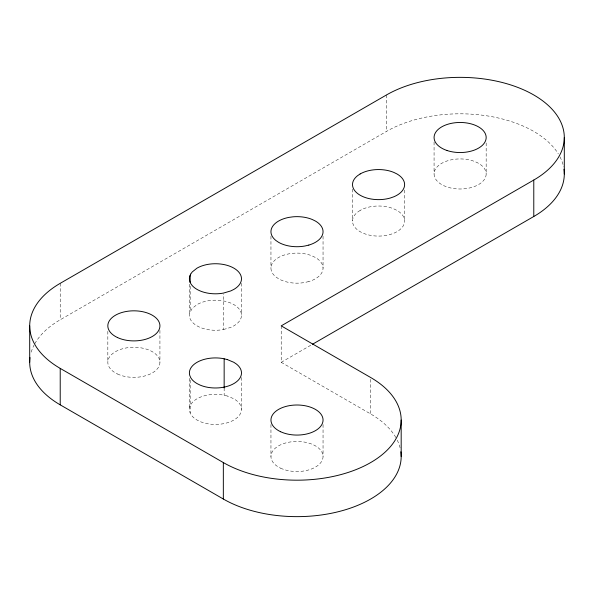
<?xml version="1.0" encoding="UTF-8"?>
<svg xmlns="http://www.w3.org/2000/svg" width="594" height="594" viewBox="0 0 594 594"><rect width="100%" height="100%" fill="white"/><g stroke="black" fill="none" stroke-linecap="round" stroke-linejoin="round"><path stroke-width="0.45" stroke-dasharray="2.97 2.23" d="M34.801 343.726A104.18 60.15 0 0 1 60.217 319.787L386.449 131.43A104.18 60.15 0 0 1 558.323 153.883M281.214 325.861L281.214 362.318L311.687 344.728M223.485 329.529L230.747 327.391L233.858 325.861A26.047 15.036 0 0 0 233.858 304.596A26.047 15.036 0 0 0 197.022 304.596L192.233 308.405L189.716 312.875A26.047 15.036 0 0 0 223.485 329.529L223.485 293.985M281.214 362.318L370.663 413.959A104.18 60.15 0 0 1 396.079 437.904M486.167 142.976L486.167 173.96A26.047 15.036 0 0 1 447.096 186.984A26.047 15.036 0 0 1 447.096 160.944A26.047 15.036 0 0 1 486.167 173.96M434.073 142.063L434.073 173.96M404.603 190.065L404.603 221.05M386.449 94.973L386.449 131.43M370.663 379.328L370.663 413.959M352.517 189.152L352.517 221.05M323.047 236.241L323.047 268.139M323.047 424.591L323.047 456.489M270.953 236.241L270.953 268.139M270.953 424.591L270.953 456.489M241.483 283.331L241.483 315.228M241.483 377.502L241.483 409.407M224.153 387.971L224.153 395.262M190.184 286.234L190.184 311.753M190.184 380.071L190.184 412.882M189.397 284.244L189.397 315.228M189.397 378.415L189.397 409.407M159.927 330.42L159.927 362.318M107.833 331.326L107.833 362.318M60.217 283.331L60.217 319.787M560.008 156.883A104.18 60.15 0 0 1 563.58 166.892M397.267 440.169A104.18 60.15 0 0 1 400.289 448.641M31.207 352.131A104.18 60.15 0 0 1 33.992 345.233M360.142 210.417L357.491 212.214A26.047 15.036 0 0 0 358.754 230.821A26.047 15.036 0 0 0 390.384 234.452L393.867 233.219A26.047 15.036 0 0 0 396.978 210.417L393.867 208.888A26.047 15.036 0 0 0 360.142 210.417M308.821 281.541L305.049 282.44A26.047 15.036 0 0 1 278.586 278.772L275.928 276.975A26.047 15.036 0 0 1 288.951 253.838L292.924 253.289A26.047 15.036 0 0 1 312.31 255.977L315.414 257.506A26.047 15.036 0 0 1 308.821 281.541M227.264 396.005L223.485 395.107A26.047 15.036 0 0 0 189.716 411.753L190.667 414.048A26.047 15.036 0 0 0 197.022 420.04L200.133 421.569A26.047 15.036 0 0 0 233.858 420.04A26.047 15.036 0 0 0 236.509 400.564L233.858 398.774L227.264 396.005M117.493 374.005A26.047 15.036 0 0 0 159.608 364.671A26.047 15.036 0 0 0 124.547 348.277A26.047 15.036 0 0 0 117.493 374.005M280.606 468.176A26.047 15.036 0 0 0 322.728 458.843A26.047 15.036 0 0 0 287.667 442.456A26.047 15.036 0 0 0 280.606 468.176"/><path stroke-width="0.89" d="M533.783 180.041L281.214 325.861L370.663 377.502A104.18 60.15 0 0 1 370.663 462.57A104.18 60.15 0 0 1 223.337 462.57L60.217 368.391A104.18 60.15 0 0 1 60.217 283.331L386.449 94.973A104.18 60.15 0 0 1 533.783 94.973A104.18 60.15 0 0 1 533.783 180.041L533.783 216.498L312.489 344.26M30.019 357.595A104.18 60.15 0 0 0 60.217 404.848L223.337 499.027A104.18 60.15 0 0 0 340.614 511.115A104.18 60.15 0 0 0 400.861 451.774M564.3 137.511L564.3 173.96M401.18 420.04L401.18 456.489M224.153 358.806L224.153 387.971M223.337 462.57L223.337 499.027M190.184 275.297L190.184 282.588M60.217 368.391L60.217 404.848M29.7 325.861L29.7 362.318M563.981 169.245A104.18 60.15 0 0 1 533.783 216.498M190.667 274.124L189.716 276.418A26.047 15.036 0 0 0 223.485 293.072L230.747 290.934L233.858 289.404A26.047 15.036 0 0 0 233.858 268.139A26.047 15.036 0 0 0 197.022 268.139L192.233 271.948L190.667 274.124M360.142 173.96L357.491 175.757A26.047 15.036 0 0 0 358.754 194.364A26.047 15.036 0 0 0 390.384 197.995L393.867 196.763A26.047 15.036 0 0 0 396.978 173.96L393.867 172.431A26.047 15.036 0 0 0 360.142 173.96M308.821 245.084L305.049 245.983A26.047 15.036 0 0 1 278.586 242.315L275.928 240.525A26.047 15.036 0 0 1 288.951 217.382L292.924 216.832A26.047 15.036 0 0 1 312.31 219.52L315.414 221.05A26.047 15.036 0 0 1 308.821 245.084M227.264 359.548L223.485 358.65A26.047 15.036 0 0 0 189.716 375.304L190.667 377.598A26.047 15.036 0 0 0 197.022 383.583L200.133 385.112A26.047 15.036 0 0 0 233.858 383.583A26.047 15.036 0 0 0 236.509 364.107L233.858 362.318L227.264 359.548M447.096 150.527A26.047 15.036 0 0 0 486.167 137.511A26.047 15.036 0 0 0 447.096 124.488A26.047 15.036 0 0 0 447.096 150.527M117.493 337.548A26.047 15.036 0 0 0 159.608 328.215A26.047 15.036 0 0 0 124.547 311.82A26.047 15.036 0 0 0 117.493 337.548M280.606 431.719A26.047 15.036 0 0 0 322.728 422.386A26.047 15.036 0 0 0 287.667 405.999A26.047 15.036 0 0 0 280.606 431.719"/></g></svg>
